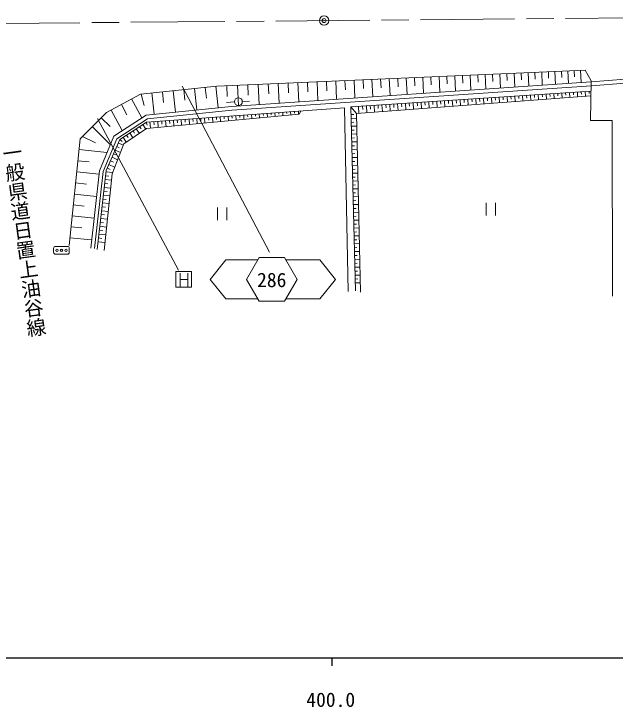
# Model space of a CAD drawing. Units: millimetres, scale not verified. Extents: x 40000 to 680000, y 20000 to 380000.
# Drawn here: x 427382 to 504162, y 198715 to 287171 of the extents above; entities that cross this region are included whole.
import ezdxf
from ezdxf.enums import TextEntityAlignment as Align

# ---------------------------------------------------------------- set-up
doc = ezdxf.new("R2010")
doc.units = ezdxf.units.MM
doc.header["$LTSCALE"] = 1000
doc.header["$PDMODE"] = 32
doc.header["$PDSIZE"] = 500
doc.linetypes.add('CHAIN', pattern=[18.5, 12, -1.5, 3.5, -1.5])
for name, color, linetype, lineweight in [('M-BGD', 7, 'Continuous', 13), ('M-BMK', 2, 'CHAIN', 13), ('M-BMK-SRVR', 3, 'Continuous', 13), ('M-STR-STRC', 7, 'Continuous', 13), ('M-TTL-BAND', 7, 'Continuous', 25)]:
    doc.layers.add(name, color=color, linetype=linetype, lineweight=lineweight)
doc.styles.add('@ＭＳ ゴシック', font='')
doc.styles.add('ＭＳ ゴシック', font='')
doc.styles.get('@ＭＳ ゴシック').set_extended_font_data('@MS Gothic')
doc.styles.get('ＭＳ ゴシック').set_extended_font_data('MS Gothic')

msp = doc.modelspace()

# ---------------------------------------------------------------- linework, layer by layer
at = {"layer": 'M-BGD'}
for p, q in [((453305, 277952), (500353, 280003)), ((489439, 279527), (489518, 277702)), ((490352, 279567), (490392, 278654)), ((491265, 279607), (491342, 277825)), ((492155, 279646), (492194, 278755)), ((493046, 279685), (493122, 277946)), ((493915, 279722), (493953, 278853)), ((494784, 279760), (494858, 278064)), ((495633, 279797), (495670, 278949)), ((496481, 279834), (496553, 278179)), ((497309, 279870), (497345, 279043)), ((498136, 279906), (498207, 278291)), ((498944, 279942), (498979, 279134)), ((499751, 279977), (499820, 278401)), ((500353, 280003), (501097, 278622)), ((469665, 278665), (469716, 277499)), ((470831, 278716), (470931, 276440)), ((471969, 278766), (472019, 277628)), ((473107, 278815), (473204, 276595)), ((474217, 278864), (474266, 277753)), ((475328, 278912), (475422, 276745)), ((476411, 278959), (476458, 277876)), ((477495, 279006), (477587, 276892)), ((478552, 279053), (478598, 277995)), ((479609, 279099), (479699, 277035)), ((480641, 279144), (480686, 278112)), ((481672, 279189), (481760, 277175)), ((482679, 279233), (482723, 278226)), ((483686, 279276), (483772, 277312)), ((484668, 279319), (484711, 278337)), ((485651, 279362), (485734, 277445)), ((486609, 279404), (486651, 278445)), ((487568, 279446), (487650, 277575)), ((488503, 279486), (488544, 278551)), ((443564, 276934), (453305, 277952)), ((451822, 277797), (451965, 276429)), ((453190, 277940), (453476, 275198)), ((454566, 278007), (454626, 276630)), ((455943, 278067), (456058, 275431)), ((457261, 278124), (457318, 276806)), ((458579, 278182), (458691, 275610)), ((459865, 278238), (459921, 276952)), ((461151, 278294), (461260, 275784)), ((462406, 278349), (462460, 277094)), ((463660, 278403), (463767, 275954)), ((464885, 278457), (464938, 277232)), ((466110, 278510), (466214, 276120)), ((467304, 278562), (467357, 277367)), ((468499, 278614), (468601, 276282)), ((501097, 278622), (501016, 273566)), ((439202, 274572), (443564, 276934)), ((443637, 276942), (444041, 275489)), ((445004, 277085), (445289, 274363)), ((446365, 277227), (446507, 275866)), ((447726, 277369), (448011, 274641)), ((449090, 277511), (449233, 276147)), ((450455, 277654), (450740, 274919)), ((470398, 275296), (501076, 277317)), ((494346, 276874), (494389, 276209)), ((494845, 276907), (494866, 276575)), ((495344, 276940), (495387, 276285)), ((495842, 276973), (495864, 276645)), ((496341, 277005), (496384, 276361)), ((496840, 277038), (496862, 276716)), ((497339, 277071), (497381, 276436)), ((497838, 277104), (497859, 276786)), ((498337, 277137), (498378, 276512)), ((498836, 277170), (498857, 276857)), ((499335, 277203), (499375, 276587)), ((499834, 277235), (499854, 276928)), ((500333, 277268), (500373, 276663)), ((500832, 277301), (500852, 276998)), ((442420, 276314), (443729, 273897)), ((456556, 275991), (457461, 276036)), ((501066, 276715), (471151, 274449)), ((480875, 275986), (480901, 275586)), ((481374, 276019), (481426, 275227)), ((481873, 276052), (481899, 275656)), ((482372, 276085), (482423, 275303)), ((482871, 276118), (482896, 275727)), ((483369, 276151), (483420, 275378)), ((483868, 276184), (483894, 275797)), ((484367, 276216), (484418, 275454)), ((484866, 276249), (484891, 275868)), ((485365, 276282), (485415, 275530)), ((485864, 276315), (485889, 275939)), ((486363, 276348), (486412, 275605)), ((486862, 276381), (486886, 276009)), ((487361, 276414), (487409, 275681)), ((487860, 276447), (487884, 276080)), ((488359, 276479), (488406, 275756)), ((488858, 276512), (488881, 276151)), ((489357, 276545), (489404, 275832)), ((489855, 276578), (489879, 276221)), ((490354, 276611), (490401, 275907)), ((490853, 276644), (490876, 276292)), ((491352, 276677), (491398, 275983)), ((491851, 276710), (491874, 276363)), ((492350, 276742), (492395, 276058)), ((492849, 276775), (492871, 276433)), ((493348, 276808), (493392, 276134)), ((493847, 276841), (493869, 276504)), ((441111, 275605), (441820, 274296)), ((444317, 273373), (469601, 275170)), ((455558, 275928), (454547, 275877)), ((469601, 275170), (470075, 251747)), ((470990, 251836), (470398, 275296)), ((470398, 275296), (471151, 274449)), ((471395, 275362), (471454, 274472)), ((471894, 275395), (471924, 274950)), ((472393, 275428), (472451, 274548)), ((472892, 275460), (472921, 275020)), ((473391, 275493), (473448, 274623)), ((473890, 275526), (473919, 275091)), ((474389, 275559), (474446, 274699)), ((474888, 275592), (474916, 275162)), ((475387, 275625), (475443, 274774)), ((475886, 275658), (475914, 275232)), ((476385, 275691), (476440, 274850)), ((476884, 275723), (476911, 275303)), ((477382, 275756), (477437, 274925)), ((477881, 275789), (477909, 275374)), ((478380, 275822), (478434, 275001)), ((478879, 275855), (478906, 275444)), ((479378, 275888), (479432, 275076)), ((479877, 275921), (479904, 275515)), ((480376, 275954), (480429, 275152)), ((435852, 271209), (439202, 274572)), ((439801, 274896), (441220, 272277)), ((444321, 272524), (463799, 274394)), ((456232, 274220), (456252, 273939)), ((456730, 274255), (456769, 273719)), ((457229, 274291), (457248, 274022)), ((457728, 274326), (457764, 273814)), ((458227, 274362), (458245, 274106)), ((458725, 274397), (458760, 273910)), ((459224, 274432), (459241, 274189)), ((459723, 274468), (459756, 274006)), ((460222, 274503), (460238, 274272)), ((460720, 274539), (460751, 274101)), ((461219, 274574), (461235, 274355)), ((461718, 274610), (461747, 274197)), ((462217, 274645), (462231, 274439)), ((462715, 274681), (462743, 274292)), ((463214, 274716), (463228, 274522)), ((463713, 274752), (463739, 274388)), ((463799, 274394), (464023, 274774)), ((470422, 274329), (470787, 274338)), ((471151, 274449), (471662, 251657)), ((438066, 273840), (448418, 254452)), ((438549, 273916), (439687, 272781)), ((440909, 271144), (444317, 273373)), ((444271, 273343), (444393, 272966)), ((444761, 273404), (444820, 272572)), ((445259, 273440), (445289, 273024)), ((445758, 273475), (445816, 272667)), ((446257, 273511), (446286, 273107)), ((446756, 273546), (446811, 272763)), ((447254, 273582), (447282, 273190)), ((447753, 273617), (447807, 272859)), ((448252, 273653), (448279, 273273)), ((448751, 273688), (448803, 272954)), ((449249, 273723), (449275, 273357)), ((449748, 273759), (449798, 273050)), ((450247, 273794), (450272, 273440)), ((450746, 273830), (450794, 273145)), ((451244, 273865), (451269, 273523)), ((451743, 273901), (451790, 273241)), ((452242, 273936), (452265, 273606)), ((452741, 273972), (452786, 273336)), ((453239, 274007), (453262, 273690)), ((453738, 274043), (453781, 273432)), ((454237, 274078), (454258, 273773)), ((454735, 274113), (454777, 273528)), ((455234, 274149), (455255, 273856)), ((455733, 274184), (455773, 273623)), ((470435, 273829), (471165, 273847)), ((470447, 273329), (470811, 273338)), ((501016, 273566), (503795, 273566)), ((503830, 251139), (503795, 273566)), ((437414, 272777), (439691, 270508)), ((441414, 270598), (444321, 272524)), ((443015, 272522), (443409, 271920)), ((443434, 272795), (443631, 272494)), ((443852, 273069), (444243, 272472)), ((470460, 272829), (471187, 272847)), ((441760, 271700), (441960, 271395)), ((442179, 271974), (442575, 271367)), ((442597, 272248), (442795, 271944)), ((470472, 272329), (470835, 272338)), ((470485, 271829), (471209, 271848)), ((434434, 257616), (435852, 271209)), ((436152, 271511), (437787, 270714)), ((439180, 267170), (440909, 271144)), ((440716, 270701), (441347, 270427)), ((440923, 271153), (441200, 270872)), ((441342, 271427), (441742, 270815)), ((470498, 271330), (470859, 271339)), ((470510, 270830), (471232, 270848)), ((435710, 269853), (439268, 269482)), ((439919, 266773), (441414, 270598)), ((440517, 270243), (440849, 270098)), ((470523, 270330), (470882, 270339)), ((470536, 269830), (471254, 269848)), ((440118, 269325), (440468, 269173)), ((440317, 269784), (440983, 269495)), ((470548, 269330), (470906, 269339)), ((435562, 268430), (436985, 268281)), ((439719, 268408), (440086, 268249)), ((439918, 268867), (440619, 268562)), ((470561, 268830), (471277, 268848)), ((470573, 268331), (470930, 268340)), ((438034, 257086), (439180, 267170)), ((439320, 267491), (439697, 267328)), ((439520, 267950), (440254, 267630)), ((470586, 267831), (471299, 267849)), ((470599, 267331), (470954, 267340)), ((435413, 267006), (438261, 266709)), ((438902, 256998), (439919, 266773)), ((439107, 266525), (439498, 266480)), ((439163, 267022), (439980, 266929)), ((470611, 266831), (471322, 266849)), ((470624, 266331), (470978, 266340)), ((435266, 265594), (436677, 265447)), ((438994, 265531), (439390, 265486)), ((439050, 266028), (439833, 265939)), ((470637, 265831), (471344, 265849)), ((438881, 264538), (439281, 264492)), ((438938, 265034), (439729, 264944)), ((470649, 265331), (471001, 265340)), ((470662, 264832), (471366, 264849)), ((435119, 264183), (437942, 263889)), ((438825, 264041), (439625, 263950)), ((470674, 264332), (471025, 264341)), ((470687, 263832), (471389, 263850)), ((434973, 262784), (436372, 262638)), ((438712, 263047), (439522, 262955)), ((438768, 263544), (439173, 263498)), ((470700, 263332), (471049, 263341)), ((470712, 262832), (471411, 262850)), ((487696, 263040), (487696, 261440)), ((488896, 261440), (488896, 263040)), ((438599, 262054), (439418, 261960)), ((438655, 262550), (439065, 262504)), ((453389, 262467), (453389, 260867)), ((454589, 260867), (454589, 262467)), ((470725, 262332), (471073, 262341)), ((470737, 261833), (471434, 261850)), ((434827, 261384), (437625, 261093)), ((438486, 261060), (439315, 260966)), ((438542, 261557), (438957, 261510)), ((470750, 261333), (471097, 261341)), ((438373, 260066), (439211, 259971)), ((438429, 260563), (438848, 260515)), ((470763, 260833), (471456, 260850)), ((470775, 260333), (471121, 260342)), ((434682, 259997), (436069, 259853)), ((438316, 259570), (438740, 259521)), ((470788, 259833), (471479, 259851)), ((470801, 259333), (471144, 259342)), ((434538, 258610), (437312, 258321)), ((438203, 258576), (438632, 258527)), ((438260, 259073), (439108, 258976)), ((470813, 258834), (471501, 258851)), ((470826, 258334), (471168, 258342)), ((434216, 257504), (432716, 257504)), ((438147, 258079), (439004, 257982)), ((470838, 257834), (471523, 257851)), ((432466, 257254), (432466, 256754)), ((434466, 256754), (434466, 257254)), ((470851, 257334), (471192, 257343)), ((470864, 256834), (471546, 256851)), ((432716, 256504), (434216, 256504)), ((470876, 256334), (471216, 256343)), ((470889, 255834), (471568, 255852)), ((470901, 255335), (471240, 255343)), ((470914, 254835), (471591, 254852)), ((450076, 254289), (448076, 254289)), ((448076, 254289), (448076, 252289)), ((448617, 252374), (448617, 254074)), ((449608, 254085), (449608, 252380)), ((450076, 252289), (450076, 254289)), ((470927, 254335), (471264, 254343)), ((448617, 253289), (449608, 253289)), ((470939, 253835), (471613, 253852)), ((470952, 253335), (471287, 253344)), ((448076, 252289), (450076, 252289)), ((470965, 252835), (471635, 252852))]:
    msp.add_line(p, q, dxfattribs=at)
for points in [[(437196, 257293), (438312, 267163), (440130, 271573), (444293, 274261), (455162, 275370), (501094, 278487), (505422, 278818), (526975, 279940), (545680, 280690), (566878, 280797)], [(437692, 257237), (438801, 267038), (440532, 271238), (444464, 273776), (455204, 274872), (501130, 277988), (505454, 278319), (526998, 279441), (545691, 280190), (566855, 280297)]]:
    msp.add_lwpolyline(points, dxfattribs=at)
for centre, radius in [((456056, 275970), 500), ((432891, 257004), 150), ((433466, 257004), 150), ((434041, 257004), 150)]:
    msp.add_circle(centre, radius, dxfattribs=at)
for centre, start, end in [((432716, 257254), 90, 180), ((434216, 257254), 0, 90), ((432716, 256754), 180, 270), ((434216, 256754), 270, 0)]:
    msp.add_arc(centre, 250, start, end, dxfattribs=at)
at = {"layer": 'M-BMK'}
msp.add_line((423826, 285937), (567164, 287171), dxfattribs=at)
at = {"layer": 'M-BMK-SRVR'}
msp.add_circle((466997, 286309), 600, dxfattribs=at)
msp.add_point((466997, 286309), dxfattribs=at)
at = {"layer": 'M-STR-STRC'}
for p, q in [((448863, 277967), (460028, 256752)), ((454463, 255792), (452463, 253292)), ((454463, 255792), (458555, 255792)), ((462090, 255792), (466463, 255792)), ((468463, 253292), (466463, 255792)), ((452463, 253292), (454463, 250792)), ((466463, 250792), (468463, 253292)), ((454463, 250792), (458545, 250792)), ((462100, 250792), (466463, 250792))]:
    msp.add_line(p, q, dxfattribs=at)
msp.add_lwpolyline([(463539, 253284), (461930, 256069), (458714, 256068), (457107, 253283), (458715, 250498), (461931, 250499)], close=True, dxfattribs=at)
at = {"layer": 'M-TTL-BAND'}
for p, q in [((40000, 205000), (579000, 205000)), ((468000, 205000), (468000, 204000))]:
    msp.add_line(p, q, dxfattribs=at)

# ---------------------------------------------------------------- texts
at = {"layer": 'M-BGD', "style": '@ＭＳ ゴシック'}
msp.add_text('一般県道日置上油谷線', height=1833, rotation=277.797, dxfattribs=at).set_placement((428683, 258315), align=Align.MIDDLE_CENTER)
at = {"layer": 'M-STR-STRC', "style": 'ＭＳ ゴシック'}
msp.add_text('286', height=1833, dxfattribs=at).set_placement((458440, 253221), align=Align.MIDDLE_LEFT)
at = {"layer": 'M-TTL-BAND', "style": 'ＭＳ ゴシック'}
msp.add_text('400.0', height=1833, dxfattribs=at).set_placement((467844, 198195), align=Align.BOTTOM_CENTER)

doc.saveas('drawing.dxf')
